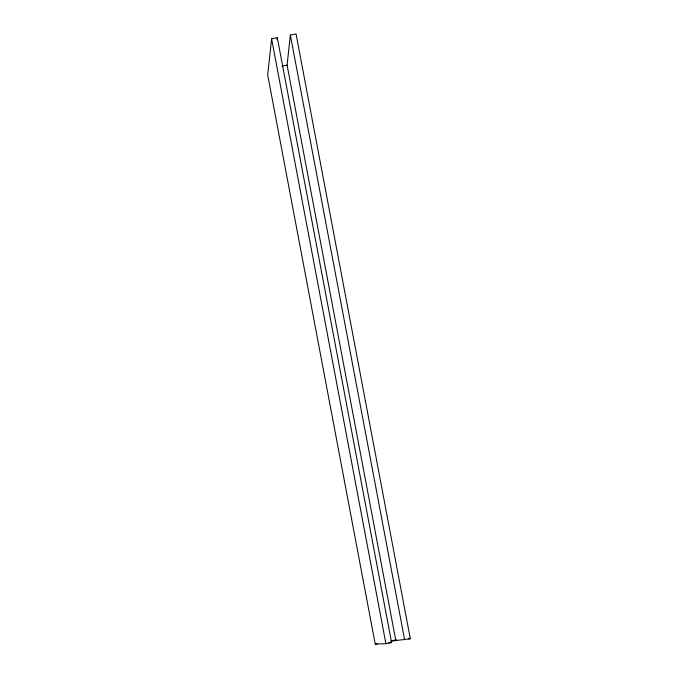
<?xml version="1.0" encoding="UTF-8"?>
<svg xmlns="http://www.w3.org/2000/svg" width="678" height="678" viewBox="0 0 678 678"><rect width="100%" height="100%" fill="white"/><g stroke="black" fill="none" stroke-linecap="round" stroke-linejoin="round"><path stroke-width="1.02" d="M271.615 38.866L267.683 74.936L375.231 644.1L385.901 643.685L391.579 642.532L277.294 37.705L271.615 38.866L385.901 643.685M277.065 39.782L277.294 37.705M395.749 640.218L287.082 65.122L290.354 35.053L296.032 33.9L410.317 638.727L390.723 641.244M282.056 66.139L287.082 65.122M375.231 644.1L377.265 643.685M391.503 640.795L396.596 639.761M408.376 638.803L410.317 638.727M388.613 642.651L391.579 642.532M290.354 35.053L404.639 639.879"/></g></svg>
